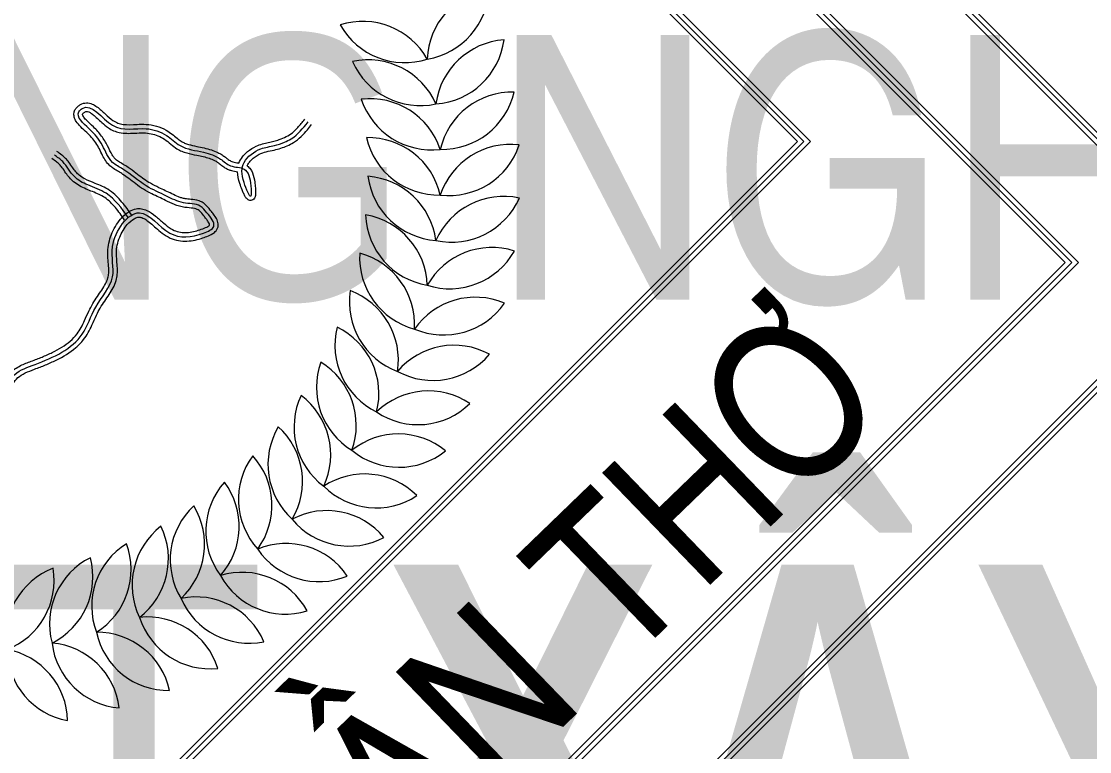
# Model space of a CAD drawing. Extents: x -1107188 to -523840, y 39692 to 514392.
# Drawn here: x -1036632 to -1035623, y 400200 to 400890 of the extents above; entities that cross this region are included whole.
import ezdxf
from ezdxf.enums import TextEntityAlignment as Align

# ---------------------------------------------------------------- set-up
doc = ezdxf.new("R2010")
doc.units = 0
doc.layers.get('0').update_dxf_attribs({"color": 255, "linetype": 'CONTINUOUS'})
doc.layers.add('00-KICH THUOC', color=6, linetype='CONTINUOUS', lineweight=9)
doc.styles.add('SO BV', font='', dxfattribs={"height": 200})
doc.styles.get("Standard").update_dxf_attribs({"font": ''})
doc.styles.add('TEN BV', font='', dxfattribs={"height": 350})
doc.styles.get('SO BV').set_extended_font_data('VNI-Helve-Condense')
doc.styles.get('Standard').set_extended_font_data('VNI-Helve-Condense')
doc.styles.get('TEN BV').set_extended_font_data('VNI-Helve-Condense', bold=True)

# ---------------------------------------------------------------- blocks, each defined once
blk = doc.blocks.new('logo DHCT')
at = {"color": 4}
for points in [[(1274.217859084945, 395.4686705583299), (1393.723598592253, 514.9744100656377), (1274.217859084945, 634.4801495729454), (1154.712119577638, 514.9744100656376)], [(1274.217859084945, 396.0871327478926), (1393.10513640269, 514.9744100656377), (1274.217859084946, 633.8616873833827), (1155.3305817672, 514.9744100656376)], [(1274.217859084945, 396.7055949374553), (1392.486674213128, 514.9744100656377), (1274.217859084946, 633.24322519382), (1155.949043956763, 514.9744100656376)], [(1274.217859084945, 409.5233920497533), (1379.66887710083, 514.9744100656377), (1274.217859084945, 620.425428081522), (1168.766841069061, 514.9744100656376)], [(1274.217859084945, 410.141854239316), (1379.050414911267, 514.9744100656377), (1274.217859084945, 619.8069658919593), (1169.385303258624, 514.9744100656376)], [(1274.217859084945, 410.7603164288787), (1378.431952721704, 514.9744100656377), (1274.217859084946, 619.1885037023966), (1170.003765448187, 514.9744100656376)], [(1274.217859084945, 446.2391709474438), (1354.38311886204, 526.4044307245381), (1274.217859084946, 606.5696905016324), (1194.052599307851, 526.404430724538)], [(1274.217859084945, 446.8576331370065), (1353.764656672477, 526.4044307245381), (1274.217859084946, 605.9512283120697), (1194.671061497414, 526.404430724538)], [(1274.217859084945, 447.4760953265692), (1353.146194482914, 526.4044307245381), (1274.217859084946, 605.332766122507), (1195.289523686977, 526.404430724538)]]:
    blk.add_lwpolyline(points, close=True, dxfattribs=at)
for centre, radius, start, end in [((1317.052563081294, 541.0580692112895), 6.987923379351781, 279.5506971308116, 357.9265067655204), ((1325.19534895384, 533.9141714600908), 6.98792337935178, 99.55069713081159, 177.9265067655204), ((1312.120808443432, 530.742322252403), 6.98792337935178, 29.34622050720453, 107.7220301419119), ((1316.08488175965, 540.8233122627828), 6.987923379351781, 209.3462205072045, 287.7220301419119), ((1318.528161758643, 536.9068409058119), 6.987923379351782, 274.0961516762727, 352.471961310982), ((1325.95500581229, 529.021270270243), 6.987923379351781, 94.09615167627271, 172.4719613109819), ((1312.638164397993, 527.1065975302938), 6.987923379351781, 23.89167505265708, 102.2674846873646), ((1317.542547106285, 536.7651309125594), 6.987923379351782, 203.8916750526571, 282.2674846873646), ((1312.807580118108, 523.438157841209), 6.987923379351781, 18.43712959811077, 96.81293923282459), ((1326.246123058281, 524.0783145405921), 6.987923379351781, 88.64160622170962, 167.0174158564372), ((1319.60247947336, 532.6341451117446), 6.987923379351782, 268.6416062217096, 347.0174158564373), ((1318.607857369205, 532.5867654213894), 6.987923379351782, 198.4371295981108, 276.8129392328245), ((1312.627521348781, 519.7702251430446), 6.987923379351781, 12.98258414356277, 91.35839377829039), ((1319.271164933702, 528.326055714197), 6.987923379351782, 192.9825841435628, 271.3583937782904), ((1326.066064288953, 519.1300684436615), 6.987923379351781, 83.18706076717544, 161.5628704018893), ((1320.265787037857, 528.2786760238419), 6.987923379351782, 263.1870607671754, 341.5628704018892), ((1319.526462783755, 524.0215874378775), 6.987923379351781, 187.5280386890213, 265.9038483237273), ((1312.099618730109, 516.1360168023086), 6.98792337935178, 7.528038689021324, 85.90384832372732), ((1325.416460144405, 514.2213440623594), 6.98792337935178, 77.73251531263541, 156.1083249473429), ((1320.512077436114, 523.879877444625), 6.987923379351781, 257.7325153126354, 336.1083249473429), ((1319.371438902501, 519.7123425237047), 6.987923379351781, 182.0734932344763, 260.4493028691884), ((1311.228653029955, 512.5684447725059), 6.98792337935178, 2.073493234476307, 80.4493028691884), ((1324.303193540363, 509.3965955648182), 6.98792337935178, 72.27796985808807, 150.6537794927983), ((1318.807497210215, 515.4373461609246), 6.987923379351782, 176.6189477799298, 254.9947574146456), ((1310.022511848571, 509.0998175383907), 6.987923379351781, 356.6189477799299, 74.99475741464562), ((1320.339120224146, 519.477585575198), 6.987923379351781, 252.2779698580881, 330.6537794927983), ((1317.83974485019, 511.2353133785979), 6.987923379351782, 171.1644023253855, 249.5402119600928), ((1308.492118187273, 505.761547525325), 6.987923379351781, 351.1644023253855, 69.54021196009288), ((1322.736346391587, 504.6995166205621), 6.987923379351781, 66.82342440353165, 145.1992340382498), ((1319.748481729247, 515.1116682524423), 6.987923379351782, 246.8234244035316, 325.1992340382498), ((1316.476945937658, 507.1442984363022), 6.987923379351782, 165.7098568708386, 244.0856665055529), ((1306.651331528044, 502.5838666234913), 6.987923379351781, 345.7098568708386, 64.08566650555288), ((1320.730108308489, 500.172644703871), 6.987923379351781, 61.36887894898854, 139.7446885837072), ((1318.74551086509, 510.8216638997118), 6.987923379351782, 241.3688789489886, 319.7446885837072), ((1314.731442190607, 503.2013501988644), 6.987923379351782, 160.2553114162935, 238.6311210510105), ((1304.516822319922, 499.5955524032127), 6.987923379351781, 340.2553114162935, 58.63112105101048), ((1312.619041161268, 499.4421766161034), 6.987923379351782, 154.8007659617478, 233.1765755964695), ((1302.107921008834, 496.8236675008199), 6.987923379351781, 334.8007659617478, 53.17657559646945), ((1318.302648093821, 495.856975867826), 6.987923379351781, 55.91433349444078, 134.290143129163), ((1317.339290691135, 506.6464234607483), 6.987923379351782, 235.9143334944408, 314.290143129163), ((1310.158873080475, 495.900821346107), 6.987923379351782, 149.3462205072015, 227.7220301419185), ((1299.44644297808, 494.2933145352258), 6.987923379351781, 329.3462205072016, 47.72203014191845), ((1315.475949203191, 491.7915934777041), 6.987923379351781, 50.45978803989813, 128.8355976746076), ((1315.542556155035, 502.6237585595192), 6.987923379351782, 230.4597880398981, 308.8355976746075), ((1307.373217611335, 492.6093554505927), 6.987923379351781, 143.8916750526514, 222.2674846873741), ((1296.556490984847, 492.0274087747217), 6.98792337935178, 323.8916750526514, 42.2674846873741), ((1304.287302081146, 489.5975869544066), 6.987923379351781, 138.4371295981131, 216.8129392328243), ((1293.464236881906, 490.0464706127593), 6.98792337935178, 318.4371295981131, 36.81293923282428), ((1312.275610659477, 488.0133142659704), 6.987923379351781, 45.00524258535454, 123.381052220068), ((1313.371578762981, 498.790099072295), 6.987923379351782, 225.0052425853545, 303.3810522200679), ((1300.929073018815, 486.8927908994337), 6.987923379351782, 132.9825841435673, 211.3583937782862), ((1290.197684601261, 488.3684397320886), 6.987923379351781, 312.9825841435673, 31.35839377828619), ((1308.730615224116, 484.5563549142471), 6.987923379351781, 39.55069713081304, 117.9265067655273), ((1297.328943066764, 484.5194623375962), 6.987923379351782, 127.5280386890213, 205.9038483237373), ((1286.786416546202, 487.0085126402149), 6.987923379351781, 307.5280386890213, 25.90384832373727), ((1310.846019222419, 495.1801632130489), 6.987923379351782, 219.5506971308131, 297.9265067655273), ((1293.519515559335, 482.499094499869), 6.987923379351781, 122.0734932344793, 200.4493028691903), ((1283.261325688485, 485.979005047472), 6.98792337935178, 302.0734932344793, 20.44930286919037), ((1304.873066924725, 481.452022181747), 6.98792337935178, 34.0961516762622, 112.4719613109827), ((1289.535289261938, 480.8499841502521), 6.987923379351782, 116.6189477799273, 194.9947574146444), ((1279.654335796791, 485.2892403340429), 6.987923379351781, 296.6189477799273, 14.99475741464437), ((1307.988749391641, 491.8266431199345), 6.987923379351781, 214.0961516762622, 292.4719613109826), ((1285.412345944896, 479.587065887443), 6.987923379351782, 111.1644023253935, 189.5402119601007), ((1275.998112330135, 484.9454651159853), 6.987923379351781, 291.1644023253935, 9.540211960100732), ((1300.737900316061, 478.7284293864134), 6.98792337935178, 28.64160622171811, 107.0174158564362), ((1304.825645148694, 488.7599087902207), 6.987923379351781, 208.6416062217181, 287.0174158564362), ((1296.362564107278, 476.4102418063596), 6.987923379351781, 23.18706076717363, 101.5628704018879), ((1301.385352055421, 486.0077330448928), 6.987923379351782, 203.1870607671736, 281.5628704018879), ((1291.786682020621, 474.5184533072909), 6.987923379351781, 17.73251531262725, 96.10832494734206), ((1297.699025938817, 483.5950400136855), 6.987923379351782, 197.7325153126272, 276.1083249473421), ((1287.051693952858, 473.0701962188056), 6.98792337935178, 12.27796985808196, 90.65377949280281), ((1293.800050739035, 481.5436794183042), 6.987923379351781, 192.2779698580819, 270.6537794927898), ((1289.723736179257, 479.8722286979615), 6.987923379351782, 186.8234244035386, 265.1992340382464), ((1282.200480689163, 472.0785861813649), 6.987923379351781, 6.823424403538557, 85.19923403824644), ((1285.506997995368, 478.5958247692117), 6.987923379351782, 181.3688789489933, 259.7446885837062), ((1277.276975568081, 471.5526033690227), 6.987923379351781, 1.368878948993304, 79.7446885837062)]:
    blk.add_arc(centre, radius, start, end, dxfattribs=at)
for points in [[(1243.95961297272, 526.0105118307117), (1249.368614164085, 523.1495404465984), (1251.277672883936, 519.6527948857154), (1254.141265419072, 519.0170207089448), (1258.913916674059, 518.3812514967155), (1260.822975393911, 517.7454773199449), (1260.822975393911, 514.8845059358325), (1260.186616546816, 513.9308471529473), (1259.232091642248, 513.295077940719), (1258.913916674059, 508.5267889908362), (1259.550266610437, 506.3015868189511), (1259.868441578627, 505.0300434299522), (1258.913916674059, 502.8048412580681), (1259.868441578627, 500.5796390861831), (1259.550266610437, 497.4007830959561), (1258.913916674059, 495.8113501363002), (1257.323032922396, 494.8576963179573), (1258.277557826964, 493.5861529289584), (1258.913916674059, 492.6324941460732), (1260.504800425722, 491.9967199693026), (1264.641092833614, 493.904037535073), (1266.231976585276, 495.1755809240719), (1269.095569120411, 495.1755809240719), (1272.277327713019, 496.4471243130718), (1274.822745279966, 498.354436914299), (1277.686337815101, 501.5332978690683), (1279.277221566764, 504.3942692531816), (1281.186280286616, 505.3479280360659), (1285.640747662697, 508.2089043847216), (1286.913456446169, 510.7519911627203), (1288.504340197832, 513.6129625468327), (1288.504340197832, 516.473933930946), (1291.049757764779, 519.6527948857154), (1293.913341389197, 517.7454773199449), (1297.095108892522, 517.7454773199449), (1298.049642707806, 518.3812514967155), (1297.413283860711, 519.6527948857154), (1296.776933924333, 520.2885640979437), (1295.186050172671, 520.6064536686006), (1293.595166421008, 521.2422228808289), (1291.686107701157, 522.1958816637141), (1289.458874013116, 523.7853096588276), (1288.504340197832, 524.4210838355982), (1287.549815293264, 526.0105118307117), (1286.277106509792, 527.5999398258252), (1285.322572694508, 529.189372785481), (1285.640747662697, 529.5072573915957), (1288.504340197832, 527.9178293964812), (1291.686107701157, 527.5999398258252), (1293.595166421008, 526.9641706135969), (1294.867875204482, 526.0105118307117), (1297.095108892522, 525.3747426184834), (1298.685992644184, 524.7389684417119), (1299.640526459469, 524.1031992294836), (1300.913226332225, 523.7853096588276), (1301.549585179321, 522.1958816637141), (1301.549585179321, 521.2422228808289), (1300.913226332225, 522.5137662698278), (1300.913226332225, 524.4210838355982), (1302.504110083887, 525.6926272245971), (1303.776818867361, 526.0105118307117), (1304.731352682645, 526.3283964368254), (1305.367702619023, 526.6462860074823), (1306.958586370685, 528.2357140025958)], [(1289.976810636399, 519.2124246675155), (1287.886061195318, 521.4997684401885), (1286.154209902368, 522.2862561912032), (1284.894680069183, 523.0727389776764), (1283.792593692826, 524.4884129578693), (1283.005394230123, 525.1175991870466)]]:
    blk.add_spline(points, degree=3, dxfattribs=at)
for points, knots in [([(1297.661421335302, 518.5068153649498), (1297.66198873344, 518.5129906169075), (1297.661045522359, 518.5467763646146), (1297.620511940293, 518.6598673593334), (1297.582473745063, 518.7359451060078), (1297.478575238562, 518.9031900029017), (1297.413275830686, 518.9946386913085), (1297.266305771733, 519.1868651603576), (1297.184004330307, 519.287974418108), (1296.972225898789, 519.5492219011398), (1296.860325299735, 519.6875129114765), (1296.694288841836, 519.8505503418327), (1296.634381780397, 519.8984745716419), (1296.517448607516, 519.9687316590555), (1296.448662178002, 519.9980038867271), (1296.283251946537, 520.0476971326549), (1296.187773564421, 520.0674107203935), (1295.86176208138, 520.1170060094688), (1295.600167665598, 520.1326145785979), (1295.155059344416, 520.1941397290133), (1294.979071845976, 520.2296505270285), (1294.650937730332, 520.3224939827261), (1294.494495905038, 520.3786187215088), (1294.043400557378, 520.5621127504284), (1293.766684792964, 520.7040530250862), (1293.29021970924, 520.9377426724126), (1293.080441077138, 521.0351030045216), (1292.650310008082, 521.2343508457924), (1292.432343819882, 521.33540106809), (1291.949144712587, 521.5745153033029), (1291.683046264306, 521.7165253463996), (1291.168874883226, 522.0380819557722), (1290.927238672464, 522.2119531021709), (1290.466833299823, 522.5578567740303), (1290.247529284149, 522.729801271589), (1289.845524209186, 523.0329430802759), (1289.66270767812, 523.166225043853), (1289.340443426237, 523.3808057307581), (1289.204499571212, 523.4635087831715), (1288.90766816912, 523.6366691088916), (1288.749973030079, 523.7270389628953), (1288.477866841231, 523.9106239082415), (1288.363288457871, 523.9965333458974), (1288.098508499137, 524.2395248394047), (1287.966551175776, 524.4025312715711), (1287.741544064737, 524.7354664936539), (1287.646367956137, 524.9072326154226), (1287.450240141794, 525.2890339488429), (1287.353995267473, 525.4977191347415), (1287.152384337227, 525.896372168434), (1287.045952780201, 526.0793530080634), (1286.802923992259, 526.4345558586721), (1286.668082411202, 526.604898465299), (1286.378778730301, 526.9282189699105), (1286.231074099934, 527.0794021915511), (1285.893203135985, 527.4035427554423), (1285.693053404178, 527.5818202183315), (1285.344419025757, 527.9336048402921), (1285.1942562421, 528.0993414209313), (1284.991838566697, 528.411929259932), (1284.922527371146, 528.5478067184724), (1284.850757537538, 528.8303176597076), (1284.840281547582, 528.9721785532168), (1284.888838804112, 529.2298602035642), (1284.936566587498, 529.345355318076), (1285.062621836897, 529.5418503468197), (1285.136783029257, 529.6237739755054), (1285.296219069605, 529.7681627150811), (1285.381895415884, 529.8303004295618), (1285.651117578523, 529.9824774399376), (1285.849206061564, 530.0348504744205), (1286.230919012393, 530.0383192880026), (1286.410767452383, 529.9929763751451), (1286.738144959352, 529.8562321593804), (1286.888110656595, 529.7649350353591), (1287.306126095195, 529.4665539344735), (1287.559731161043, 529.2279359614504), (1288.05854686316, 528.7669988567378), (1288.303164920117, 528.5448122767276), (1288.698072934995, 528.2680072989446), (1288.851250626804, 528.1876143670369), (1289.17354963164, 528.0686053193531), (1289.339832859093, 528.0305945330999), (1289.907107382125, 527.955669138653), (1290.342124515567, 527.9837351189552), (1291.084163661637, 528.0181118784307), (1291.370222734621, 528.0277935640216), (1292.323974932339, 527.970326334284), (1292.98195834591, 527.7889153225179), (1293.759218749173, 527.3515170121863), (1293.946185947651, 527.2216329801835), (1294.28497954666, 526.9587575070193), (1294.441138095762, 526.8258580802741), (1294.727060227517, 526.5960391273459), (1294.857769013713, 526.4969505305024), (1295.089319663449, 526.3502367943637), (1295.191801161423, 526.2961104577593), (1295.41415663263, 526.1978500321218), (1295.531721010042, 526.154803024494), (1295.901418932296, 526.039093987627), (1296.170540648407, 525.9802508911316), (1296.893101979284, 525.8349660908557), (1297.366890680536, 525.7477238228456), (1298.032070574173, 525.5303244884734), (1298.234665882754, 525.4515400802875), (1298.573269780002, 525.2873661373502), (1298.711833545537, 525.2101881485802), (1298.952798490585, 525.0529858011624), (1299.054333313875, 524.9770894817768), (1299.239980623566, 524.8337058275076), (1299.326397409186, 524.7650836278564), (1299.532791153198, 524.6136444129115), (1299.647342328734, 524.5416651131977), (1299.822954379839, 524.4683867670451), (1299.891664165403, 524.4475154011581), (1300.051976921273, 524.4098377609098), (1300.140845992833, 524.3939526441847), (1300.29835164352, 524.3680941364906), (1300.3640533373, 524.35785030015), (1300.431456570152, 524.3465074894408)], [101.4516425426248, 101.4516425426248, 101.4516425426248, 101.4516425426248, 101.7718191127803, 101.7718191127803, 102.0919956829359, 102.0919956829359, 102.4121722530914, 102.4121722530914, 102.7506494556498, 102.7506494556498, 103.2958565590845, 103.2958565590845, 103.6478253917282, 103.6478253917282, 103.9997942243719, 103.9997942243719, 104.3517630570156, 104.3517630570156, 105.091805812641, 105.091805812641, 105.5442948235965, 105.5442948235965, 105.9967838345519, 105.9967838345519, 106.9017618564628, 106.9017618564628, 107.6094394929882, 107.6094394929882, 108.3171171295136, 108.3171171295136, 109.1807385019967, 109.1807385019967, 110.0443598744797, 110.0443598744797, 110.8794079935348, 110.8794079935348, 111.5785109339942, 111.5785109339942, 112.0910902694127, 112.0910902694127, 112.6036696048312, 112.6036696048312, 112.9764000454375, 112.9764000454375, 113.506739250018, 113.506739250018, 114.0370784545984, 114.0370784545984, 114.7051829999646, 114.7051829999646, 115.4512191926384, 115.4512191926384, 116.1972553853122, 116.1972553853122, 116.8216197524768, 116.8216197524768, 117.4516617398743, 117.4516617398743, 117.9598780883496, 117.9598780883496, 118.2982526187844, 118.2982526187844, 118.5747428478059, 118.5747428478059, 118.7979050044881, 118.7979050044881, 119.0210671611703, 119.0210671611703, 119.2442293178524, 119.2442293178524, 119.6864715300562, 119.6864715300562, 120.1287137422599, 120.1287137422599, 120.5709559544637, 120.5709559544637, 121.4162191777725, 121.4162191777725, 122.2614824010814, 122.2614824010814, 122.8664747670265, 122.8664747670265, 123.4714671329715, 123.4714671329715, 124.8324175727285, 124.8324175727285, 125.6338917370431, 125.6338917370431, 127.4214337692844, 127.4214337692844, 128.0217311435572, 128.0217311435572, 128.62202851783, 128.62202851783, 129.1626248531515, 129.1626248531515, 129.5911186217534, 129.5911186217534, 130.0196123903553, 130.0196123903553, 130.8765999275591, 130.8765999275591, 132.2145966340544, 132.2145966340544, 132.8091420039467, 132.8091420039467, 133.2348292674845, 133.2348292674845, 133.5731076310605, 133.5731076310605, 133.9113859946366, 133.9113859946366, 134.4175024200962, 134.4175024200962, 134.6991125156078, 134.6991125156078, 134.9807226111194, 134.9807226111194, 135.1698265171756, 135.1698265171756, 135.1698265171756, 135.1698265171756]), ([(1243.85812178759, 525.6154976126254), (1244.167767382953, 525.5359402270819), (1244.475713711256, 525.4568071298187), (1245.384714297234, 525.210556314755), (1245.97091937642, 525.0343204203506), (1247.003424682168, 524.6273902795314), (1247.456998372387, 524.4029091607441), (1248.147953094421, 523.9324959837082), (1248.410999243191, 523.7076722775407), (1248.810317084032, 523.2577417298487), (1248.960265408857, 523.0490892765243), (1249.227557600666, 522.5753336220499), (1249.347633077862, 522.3087631330717), (1249.651247980412, 521.5728090957973), (1249.826346358147, 521.0817198732326), (1250.217499348707, 520.2715171966933), (1250.412858608723, 519.9382480938549), (1250.798654249108, 519.5150888674623), (1250.940034743634, 519.388645037741), (1251.252601622454, 519.1742882427284), (1251.419549025853, 519.0877167207848), (1252.031210557524, 518.8367335239678), (1252.507226764671, 518.7546724688106), (1253.318790188567, 518.6650490769132), (1253.655754021577, 518.6437857350857), (1254.437946051987, 518.5866550675545), (1254.871143433227, 518.5440239584027), (1255.724459061257, 518.442690977149), (1256.142314758003, 518.3846343785963), (1256.914965508721, 518.2705257037093), (1257.268143929983, 518.2158668498865), (1257.940571494901, 518.1126791562489), (1258.256686047152, 518.064502208458), (1258.95270093084, 517.9629388329173), (1259.341848486825, 517.9157338389894), (1259.914054248747, 517.7918755772961), (1260.12435032954, 517.7255975669349), (1260.380704382701, 517.5922681809299), (1260.458337655937, 517.5358546485468), (1260.576121785949, 517.4144493932413), (1260.624638488642, 517.3413323860248), (1260.706016204811, 517.1578154620302), (1260.737443782514, 517.0483331304112), (1260.801105736051, 516.6503470146622), (1260.785381231248, 516.3076546751691), (1260.665879767155, 515.66893598279), (1260.578629047518, 515.3745499724255), (1260.385793302434, 514.8860101088796), (1260.289461559297, 514.6906305801579), (1260.111671092733, 514.4323369907102), (1260.038230026955, 514.346328632078), (1259.892077120935, 514.2127869883462), (1259.818743848675, 514.1582916743877), (1259.646475855276, 514.0448211399596), (1259.549865612442, 513.9876122916903), (1259.306448830693, 513.8424419959666), (1259.154466655458, 513.7516936378063), (1258.858115450504, 513.5212409647365), (1258.725873200437, 513.3870387927946), (1258.504931019829, 513.0976973335052), (1258.414438524832, 512.9415234862188), (1258.149207815359, 512.3469002821423), (1258.078139150717, 511.8696765824608), (1258.064371924545, 510.8908517200549), (1258.122635734194, 510.3862850938107), (1258.292264993701, 509.3967712651731), (1258.404182906937, 508.9118170201546), (1258.58709341221, 508.1354993976533), (1258.661888279648, 507.8215569359062), (1258.823965848214, 507.2039507086774), (1258.911210536293, 506.9006907019404), (1259.066822561826, 506.4341325159957), (1259.124474571084, 506.2728677763265), (1259.247320762341, 505.9519283654826), (1259.30869633967, 505.7982677296168), (1259.402883681437, 505.5185443541536), (1259.436900565914, 505.3917261785277), (1259.464451505842, 505.1991493456438), (1259.467342445231, 505.127033327919), (1259.456071538907, 504.9935353436288), (1259.441064970957, 504.9219374992471), (1259.359842228003, 504.6675679055808), (1259.25000190138, 504.463282856683), (1258.989107650696, 504.0278718193055), (1258.839414016693, 503.797464378953), (1258.648997528756, 503.4048451695501), (1258.589419607597, 503.2579156165401), (1258.517362457512, 502.9679157469209), (1258.499983873996, 502.8246988780962), (1258.508333746101, 502.5478871592812), (1258.53142979444, 502.414864493964), (1258.642997026075, 502.0058296911682), (1258.77428467154, 501.7530742995682), (1259.047641830599, 501.2734152428587), (1259.191567666989, 501.0461326197513), (1259.380508450745, 500.6942306044429), (1259.442247650654, 500.5627379167704), (1259.572402329829, 500.1909883540023), (1259.600678757264, 499.9356416655017), (1259.578198847486, 499.3818684279354), (1259.525776785903, 499.0852056684917), (1259.383227530735, 498.458310762533), (1259.293471449678, 498.1285942386901), (1259.174024784317, 497.6046899692071), (1259.137536068524, 497.4168809787469), (1259.074835049527, 497.0673392550003), (1259.04526083013, 496.9040823138467), (1258.971151017199, 496.6185590197042), (1258.927316581216, 496.496126378123), (1258.816615576656, 496.2905770416444), (1258.751552115624, 496.2067499990102), (1258.569750463866, 496.0555085392348), (1258.429242947252, 495.9746403242578), (1258.10424378585, 495.8216551087589), (1257.921884961207, 495.7489336839603), (1257.60833681887, 495.6127863090711), (1257.475160124656, 495.5519405201937), (1257.263507704981, 495.4223812734076), (1257.180193948799, 495.3631187065874), (1257.045035912134, 495.2178206065142), (1256.990071198429, 495.1408452026792), (1256.925630669748, 494.971597284865), (1256.91086979079, 494.8864939539442), (1256.912756296657, 494.7321482254511), (1256.926889939065, 494.6618747568497), (1256.984428797419, 494.4796187913769), (1257.041015054688, 494.3844845468647), (1257.164478834111, 494.2070307428701), (1257.233163797261, 494.12512698607), (1257.449667907492, 493.8832838042593), (1257.609049913487, 493.7267722874503), (1257.836308675927, 493.4816604212273), (1257.91387345388, 493.3923130883063), (1258.041743532371, 493.2206791754544), (1258.098434490473, 493.1316178921718), (1258.227268501144, 492.9166416770469), (1258.298311132123, 492.7874291330838), (1258.445470938979, 492.5613499120477), (1258.513732097345, 492.4666866733767), (1258.74119498422, 492.215182632049), (1258.915490162825, 492.0839292082095), (1259.286562855459, 491.8748854972619), (1259.485298480301, 491.795033224705), (1260.00605919697, 491.6399505513753), (1260.334679104823, 491.5914996339221), (1260.970367565557, 491.5671393159994), (1261.280767644405, 491.5921717127303), (1262.446621946136, 491.8102128435984), (1263.227392735082, 492.2267482984498), (1264.225543760461, 492.9755384204077), (1264.508559399787, 493.2182676306767), (1265.021403879772, 493.6994843688877), (1265.249641074672, 493.9366858079972), (1265.684340697087, 494.3530958616356), (1265.893625977423, 494.5326203850389), (1266.199756833309, 494.7194842239275), (1266.29925767686, 494.767878168478), (1266.503726357866, 494.8382490565012), (1266.614489229093, 494.8625479246007), (1267.028917474398, 494.9142834375764), (1267.378593689231, 494.8916332684082), (1268.135062505664, 494.815807169823), (1268.540959342623, 494.7637122950586), (1269.191650457542, 494.765743362031), (1269.425316811745, 494.7857393267026), (1269.876130851577, 494.8605059240125), (1270.095879148806, 494.9146936553), (1270.73806995452, 495.1163642622112), (1271.143409662232, 495.3026486143533), (1271.892111675384, 495.7112589167137), (1272.237436498901, 495.9303836999248), (1272.902812043471, 496.373501331767), (1273.225978434831, 496.6008359692723), (1274.049241391873, 497.2061301634623), (1274.53862585462, 497.5923049103922), (1275.767234503506, 498.6034729019941), (1276.5188348839, 499.2544441027748), (1277.398090539792, 500.3170296707455), (1277.620221938345, 500.6210875550789), (1277.98296342453, 501.2109006182283), (1278.129561519049, 501.4934199540675), (1278.389812874109, 502.0568987303511), (1278.507206763009, 502.3384093712084), (1278.763008520507, 502.9203784934327), (1278.901880845203, 503.2159289725012), (1279.205992193359, 503.7201169125652), (1279.368368028144, 503.9303571086255), (1279.746999004697, 504.2654555429717), (1279.982667678237, 504.407519158589), (1280.523959293413, 504.6647068757285), (1280.828244447504, 504.779313312513), (1281.484888113235, 505.0237938278858), (1281.833450307674, 505.1562032688084), (1282.519277616108, 505.4387553909326), (1282.859472985066, 505.5892178497248), (1283.854244736622, 506.0800690018102), (1284.483734712906, 506.4595994171351), (1285.298757676269, 507.1594154789246), (1285.547871303311, 507.4131089537668), (1285.932555702074, 507.9008781776607), (1286.079665159222, 508.1255671609807), (1286.337060722952, 508.5838302058171), (1286.450118634251, 508.8182379453614), (1286.703371322023, 509.3720188718502), (1286.838809125013, 509.6916286988712), (1287.093670676604, 510.2299985773087), (1287.207181412943, 510.4508812490849), (1287.465937077551, 510.8855141225371), (1287.611109666139, 511.1033895908913), (1288.035771956201, 511.7278999000607), (1288.326703213103, 512.1385133182084), (1288.670000214794, 512.8007425451141), (1288.768575951333, 513.0286773694598), (1288.895243918908, 513.458161212238), (1288.931637166428, 513.657297852707), (1288.96502289533, 514.0450743569436), (1288.964646716025, 514.235967077627), (1288.935222265558, 514.9239487635265), (1288.863638731796, 515.4059080013557), (1288.870563238881, 516.1241469484105), (1288.891141916032, 516.3599320096827), (1288.992580686659, 516.8507834002957), (1289.071435854115, 517.1046390787046), (1289.354358698637, 517.7968486065446), (1289.609169369882, 518.2221093681433), (1290.099706747686, 518.7964716459203), (1290.323061368872, 518.9876199540288), (1290.653093683721, 519.1719802878171), (1290.769007920428, 519.2144944914941), (1290.97992121008, 519.2526455369539), (1291.071109709585, 519.2500587980852), (1291.283770474507, 519.1993863196669), (1291.403188647354, 519.149356753067), (1291.662112892632, 519.000572335314), (1291.800862315519, 518.9023825474878), (1292.275681907132, 518.527232201105), (1292.632318140765, 518.1842912016709), (1293.245403235923, 517.6886308678944), (1293.482087307734, 517.5159133178282), (1293.993573000734, 517.2371924763918), (1294.259143510606, 517.136549384517), (1295.047254959154, 516.9488704422273), (1295.58130347716, 516.9569134582526), (1296.37064990728, 517.098512330659), (1296.622086771356, 517.1622354789495), (1297.052750477581, 517.2963265755474), (1297.2295440855, 517.357313504528), (1297.594737515461, 517.5006183394512), (1297.779490947733, 517.5824477542116), (1298.064834909821, 517.7630032891732), (1298.174365175787, 517.847081172755), (1298.327551416885, 518.0281136112447), (1298.380108305518, 518.1083067519008), (1298.455674950894, 518.2945278866372), (1298.474950295262, 518.3970306708896), (1298.479210878135, 518.5866432884293), (1298.466181594061, 518.6760115974874), (1298.401890757033, 518.9305742822199), (1298.326598367154, 519.0797515715859), (1298.155341350088, 519.3629255825902), (1298.057572342414, 519.496432420346), (1297.879305138077, 519.7262942119632), (1297.799155798927, 519.8243899552631), (1297.575148271745, 520.1008939602062), (1297.429001095373, 520.2876543496541), (1297.157437745214, 520.5254258829783), (1297.066709804834, 520.5929095739973), (1296.866647356612, 520.7070244888737), (1296.763623996352, 520.7506624803802), (1296.396958223492, 520.8730622809771), (1296.134243420559, 520.9033392267555), (1295.700300119685, 520.9485015340792), (1295.522029862708, 520.9643668433296), (1295.248463953186, 521.0076299206721), (1295.144475098523, 521.0306306488233), (1294.933182505147, 521.0902761549787), (1294.828261839401, 521.126176715205), (1294.512557177353, 521.2484491326718), (1294.30089938489, 521.3496636387322), (1293.885965014751, 521.5538499471473), (1293.680880113447, 521.6545594893527), (1293.276193956016, 521.8439290116829), (1293.075460126211, 521.9356434018309), (1292.597526928648, 522.1611502385956), (1292.324811099866, 522.2960625651616), (1291.860411672292, 522.5625774577643), (1291.66333121569, 522.6918829554514), (1291.266692627092, 522.9744240651927), (1291.069097879164, 523.1256442024226), (1290.642906989577, 523.4530289937487), (1290.413380788846, 523.6300687859801), (1290.03292142825, 523.9002687553101), (1289.889917115875, 523.9971431183171), (1289.579928664701, 524.1912269660679), (1289.416247907533, 524.2829431878919), (1289.121342160614, 524.4590693887584), (1288.988111790258, 524.5452589234119), (1288.796559482645, 524.701725543421), (1288.728621873775, 524.7692454116773), (1288.594899702997, 524.9293932195636), (1288.531392097655, 525.0195032129499), (1288.314788491853, 525.3676913822825), (1288.177816847158, 525.6690985780131), (1287.945444934634, 526.1381192538591), (1287.857784470969, 526.3034799248311), (1287.669540626853, 526.6152951869927), (1287.568762134288, 526.7645643648452), (1287.24128656847, 527.2013119718966), (1286.990114779234, 527.4769843549781), (1286.466648796894, 527.9864393436983), (1286.207410496565, 528.2141295596848), (1285.896228419617, 528.5421171158641), (1285.803924617763, 528.6549960022339), (1285.701917398696, 528.8194096873045), (1285.679050595121, 528.8777963005691), (1285.66518342482, 528.9425614196747), (1285.666633681011, 528.9552822499858), (1285.671747018535, 528.976742726656), (1285.674307184968, 528.9862785365215), (1285.707898499096, 529.0349039891693), (1285.738372211277, 529.0692120133949), (1285.8091015344, 529.130724144054), (1285.848274054502, 529.1576379585033), (1285.914431869142, 529.1934551842495), (1285.943346530347, 529.204280466409), (1286.022823220615, 529.224253111426), (1286.071932165169, 529.2251396491247), (1286.20337426336, 529.1973668785981), (1286.284374200233, 529.1661646189172), (1286.468971603212, 529.0631393619864), (1286.571748623704, 528.9919355503347), (1286.924996517465, 528.7131694594856), (1287.19651035216, 528.4480312424454), (1287.680486444095, 528.0124214448584), (1287.883203103204, 527.8394645764337), (1288.262043271967, 527.5807273225298), (1288.43308427568, 527.485579794334), (1288.774673284511, 527.3402767996367), (1288.946824864951, 527.287363897584), (1289.613121743654, 527.1401463275197), (1290.094283715458, 527.1550475898428), (1290.858783569911, 527.1906183078289), (1291.157778587406, 527.2087779507784), (1291.678538742102, 527.1977455970227), (1291.905999361387, 527.1743817963105), (1292.357772952482, 527.0838294623928), (1292.578678274878, 527.0177286392689), (1293.008875554734, 526.8415710479567), (1293.215279898515, 526.7311138559105), (1293.604904346123, 526.4627367311667), (1293.799959755016, 526.297430901976), (1294.184804830416, 525.9838634766887), (1294.370733514887, 525.8370470752191), (1294.726208040071, 525.6170277137803), (1294.881671017632, 525.5385616555427), (1295.193009745805, 525.4080869179639), (1295.350830494175, 525.3544253779494), (1295.825261538169, 525.2159492487666), (1296.142944736808, 525.1531608440249), (1296.863224212463, 525.0105186559407), (1297.256426181572, 524.9291977487937), (1297.793411867271, 524.7481297529636), (1297.961332588724, 524.6800639976441), (1298.222329935193, 524.5487241488922), (1298.321240614716, 524.4919317361058), (1298.518119761879, 524.3615665793315), (1298.620589301905, 524.2817306081805), (1298.848158504322, 524.1046225529882), (1298.971073627502, 524.0089907098211), (1299.206557409261, 523.8585152836495), (1299.309894058876, 523.8005450710028), (1299.520728547837, 523.7093223824243), (1299.623787651226, 523.6757802718543), (1299.819769138165, 523.6248233336456), (1299.915250239716, 523.605993030605), (1300.111693357871, 523.5713784019605), (1300.211417578488, 523.5564580186764), (1300.302449091682, 523.5410573536305)], [0, 0, 0, 0, 0.8736392902264901, 0.8736392902264901, 2.62091787067947, 2.62091787067947, 4.216179333313804, 4.216179333313804, 5.396151579577793, 5.396151579577793, 6.276277172230528, 6.276277172230528, 7.156402764883262, 7.156402764883262, 8.586348081816103, 8.586348081816103, 9.656917212229894, 9.656917212229894, 10.16901750958939, 10.16901750958939, 10.68111780694889, 10.68111780694889, 11.9819017433799, 11.9819017433799, 12.90718219811293, 12.90718219811293, 14.23713159331689, 14.23713159331689, 15.56708098852085, 15.56708098852085, 16.66678438480632, 16.66678438480632, 17.59748805207784, 17.59748805207784, 18.63892251514918, 18.63892251514918, 19.37831483186888, 19.37831483186888, 19.84191899018445, 19.84191899018445, 20.30552314850002, 20.30552314850002, 20.76912730681559, 20.76912730681559, 21.7963270838605, 21.7963270838605, 22.65054231263891, 22.65054231263891, 23.36492061043446, 23.36492061043446, 23.81027850164135, 23.81027850164135, 24.15700945000971, 24.15700945000971, 24.50374039837807, 24.50374039837807, 24.98499452663329, 24.98499452663329, 25.46624865488852, 25.46624865488852, 25.94750278314374, 25.94750278314374, 27.21944524812218, 27.21944524812218, 28.49138771310061, 28.49138771310061, 29.76333017807905, 29.76333017807905, 30.71505917176855, 30.71505917176855, 31.66678816545805, 31.66678816545805, 32.15617646664389, 32.15617646664389, 32.64556476782973, 32.64556476782973, 33.10498865680168, 33.10498865680168, 33.42584310939081, 33.42584310939081, 33.74669756197994, 33.74669756197994, 34.48362460345628, 34.48362460345628, 35.22055164493261, 35.22055164493261, 35.62537061834712, 35.62537061834712, 35.96065067889113, 35.96065067889113, 36.29593073943515, 36.29593073943515, 37.04328216528884, 37.04328216528884, 37.79063359114254, 37.79063359114254, 38.26953752690424, 38.26953752690424, 39.23873893225053, 39.23873893225053, 40.20794033759682, 40.20794033759682, 41.17714174294311, 41.17714174294311, 41.68031234841672, 41.68031234841672, 42.18348295389033, 42.18348295389033, 42.6726607551288, 42.6726607551288, 43.16183855636726, 43.16183855636726, 43.65101635760573, 43.65101635760573, 44.1401941588442, 44.1401941588442, 44.5160678267622, 44.5160678267622, 44.76852319002659, 44.76852319002659, 44.95460209508815, 44.95460209508815, 45.09640353828544, 45.09640353828544, 45.23820498148274, 45.23820498148274, 45.50826910903128, 45.50826910903128, 45.77833323657983, 45.77833323657983, 46.31848614298196, 46.31848614298196, 46.65563076220408, 46.65563076220408, 46.99277538142621, 46.99277538142621, 47.43326678707815, 47.43326678707815, 47.73885709841809, 47.73885709841809, 48.27163619464684, 48.27163619464684, 48.80441529087558, 48.80441529087558, 49.63209113372911, 49.63209113372911, 50.45976697658263, 50.45976697658263, 52.84069933366201, 52.84069933366201, 53.84765129474003, 53.84765129474003, 54.75082003855288, 54.75082003855288, 55.65398878236573, 55.65398878236573, 56.10897661557017, 56.10897661557017, 56.56396444877461, 56.56396444877461, 57.68020670662542, 57.68020670662542, 58.79644896447623, 58.79644896447623, 59.41581577893442, 59.41581577893442, 60.03518259339262, 60.03518259339262, 61.27391622230902, 61.27391622230902, 62.43585430591872, 62.43585430591872, 63.59779238952841, 63.59779238952841, 65.45973985490353, 65.45973985490353, 68.33228481460375, 68.33228481460375, 69.39526300641467, 69.39526300641467, 70.26080442102884, 70.26080442102884, 71.12634583564301, 71.12634583564301, 72.13630574660363, 72.13630574660363, 73.10406791469916, 73.10406791469916, 74.07183008279469, 74.07183008279469, 75.03959225089022, 75.03959225089022, 76.06911819880975, 76.06911819880975, 77.09864414672927, 77.09864414672927, 79.15769604256832, 79.15769604256832, 80.1777101732477, 80.1777101732477, 80.93779004785068, 80.93779004785068, 81.69786992245366, 81.69786992245366, 82.73195400352475, 82.73195400352475, 83.50036270353559, 83.50036270353559, 84.26877140354642, 84.26877140354642, 85.68058166875858, 85.68058166875858, 86.38049740115456, 86.38049740115456, 86.93365696734011, 86.93365696734011, 87.48681653352567, 87.48681653352567, 88.95635008931548, 88.95635008931548, 89.68857570678952, 89.68857570678952, 90.42080132426356, 90.42080132426356, 91.73220671765411, 91.73220671765411, 92.70051388421368, 92.70051388421368, 93.26951990363614, 93.26951990363614, 93.8385259230586, 93.8385259230586, 94.40753194248106, 94.40753194248106, 94.97653796190352, 94.97653796190352, 96.27891844926643, 96.27891844926643, 97.03107782485796, 97.03107782485796, 97.78323720044949, 97.78323720044949, 99.2170708781935, 99.2170708781935, 99.88037859277536, 99.88037859277536, 100.3427210522272, 100.3427210522272, 100.8050635116791, 100.8050635116791, 101.1135474852822, 101.1135474852822, 101.302186896161, 101.302186896161, 101.4908263070398, 101.4908263070398, 101.6794657179186, 101.6794657179186, 102.0658131628142, 102.0658131628142, 102.4521606077099, 102.4521606077099, 102.7670348944732, 102.7670348944732, 103.4023220410336, 103.4023220410336, 103.6745557411199, 103.6745557411199, 103.9467894412062, 103.9467894412062, 104.6447614215807, 104.6447614215807, 105.1716447281951, 105.1716447281951, 105.5422501176058, 105.5422501176058, 105.9128555070165, 105.9128555070165, 106.654066285838, 106.654066285838, 107.3141852993486, 107.3141852993486, 107.9743043128593, 107.9743043128593, 108.919502593023, 108.919502593023, 109.682742417992, 109.682742417992, 110.445982242961, 110.445982242961, 111.2975606811041, 111.2975606811041, 111.7880109875674, 111.7880109875674, 112.322210733041, 112.322210733041, 112.8564104785147, 112.8564104785147, 113.2436657469035, 113.2436657469035, 113.6309210152924, 113.6309210152924, 114.6184757176241, 114.6184757176241, 115.1507907534386, 115.1507907534386, 115.6831057892532, 115.6831057892532, 116.7477358608823, 116.7477358608823, 117.5441311062286, 117.5441311062286, 117.9878449724416, 117.9878449724416, 118.326614127655, 118.326614127655, 118.6016065034817, 118.6016065034817, 118.8215115287698, 118.8215115287698, 119.041416554058, 119.041416554058, 119.2613215793461, 119.2613215793461, 119.4812266046342, 119.4812266046342, 119.8979545064736, 119.8979545064736, 120.3146824083129, 120.3146824083129, 120.7314103101522, 120.7314103101522, 121.6707481013807, 121.6707481013807, 122.2969008539529, 122.2969008539529, 122.7542285705796, 122.7542285705796, 123.2115562872063, 123.2115562872063, 124.5374640007633, 124.5374640007633, 125.4458256816337, 125.4458256816337, 126.2024797412073, 126.2024797412073, 126.9591338007809, 126.9591338007809, 127.7461382834521, 127.7461382834521, 128.5331427661234, 128.5331427661234, 129.1943357415077, 129.1943357415077, 129.6543514421618, 129.6543514421618, 130.1143671428158, 130.1143671428158, 131.0343985441239, 131.0343985441239, 132.2635755757828, 132.2635755757828, 132.8632683271236, 132.8632683271236, 133.2557814435586, 133.2557814435586, 133.6826061120314, 133.6826061120314, 134.1094307805041, 134.1094307805041, 134.3985903467611, 134.3985903467611, 134.6455280525107, 134.6455280525107, 134.8924657582604, 134.8924657582604, 135.1764200153743, 135.1764200153743, 135.1764200153743, 135.1764200153743]), ([(1300.431456570151, 524.3465074894417), (1300.5101625126, 524.5572872103697), (1300.625595471381, 524.7550833561854), (1300.906321928534, 525.1180345455916), (1301.071395611594, 525.284275430905), (1301.497466251664, 525.6370448001068), (1301.771914119022, 525.8105064654834), (1302.250732808326, 526.0378767539415), (1302.449850726277, 526.1110896273566), (1302.832984203075, 526.2220995958089), (1303.018629064334, 526.262737492227), (1303.382387923147, 526.3395369434689), (1303.558292244175, 526.375174033345), (1303.897566318767, 526.4624239076493), (1304.066715376543, 526.5144019054541), (1304.462678054582, 526.6545594209529), (1304.69210956809, 526.748586953994), (1305.109231133796, 526.957862441378), (1305.293125911424, 527.075695107362), (1305.648610910041, 527.3614673049975), (1305.817919009736, 527.5259104530692), (1306.205256069816, 527.9464821898862), (1306.419805102381, 528.2145944818005), (1306.639883033522, 528.49020344448)], [141.4988573396105, 141.4988573396105, 141.4988573396105, 141.4988573396105, 142.1021773429958, 142.1021773429958, 142.7054973463812, 142.7054973463812, 143.5192790730095, 143.5192790730095, 144.0600025933959, 144.0600025933959, 144.6007261137823, 144.6007261137823, 145.1671475195016, 145.1671475195016, 145.7335689252209, 145.7335689252209, 146.5039861721565, 146.5039861721565, 147.2744034190921, 147.2744034190921, 148.0448206660277, 148.0448206660277, 149.0787465996595, 149.0787465996595, 149.0787465996595, 149.0787465996595]), ([(1301.204669888941, 524.0846775706697), (1301.243226699316, 524.1816697519802), (1301.296233169927, 524.2780983984735), (1301.435916467841, 524.4752104660953), (1301.521640186273, 524.5740990919548), (1301.82280943461, 524.8657941491292), (1302.079075595469, 525.04510403537), (1302.563289889705, 525.288415841584), (1302.779397812945, 525.3630432681813), (1303.246042615414, 525.4813085880936), (1303.495358466779, 525.5263551424316), (1303.964859493878, 525.6343677316088), (1304.175493624285, 525.6932553628909), (1304.584813531063, 525.8295381429895), (1304.785036643378, 525.9062941954478), (1305.183550584011, 526.0792686128301), (1305.383759282982, 526.1774802826342), (1306.105696756802, 526.6210205739695), (1306.518591519674, 527.0596974880569), (1307.024176421032, 527.6641872188931), (1307.151671233566, 527.8239094804993), (1307.277289707848, 527.9812245607117)], [141.5366803269586, 141.5366803269586, 141.5366803269586, 141.5366803269586, 142.0056605768094, 142.0056605768094, 142.4746408266602, 142.4746408266602, 143.4456740456271, 143.4456740456271, 144.2223484581211, 144.2223484581211, 144.9990228706151, 144.9990228706151, 145.6077353958541, 145.6077353958541, 146.216447921093, 146.216447921093, 146.8251604463319, 146.8251604463319, 148.4885911141427, 148.4885911141427, 149.0787465996595, 149.0787465996595, 149.0787465996595, 149.0787465996595]), ([(1290.310157379073, 519.447406884498), (1290.164560047479, 519.653951859909), (1290.017411450936, 519.8627479481497), (1289.56137237327, 520.4824503553859), (1289.238198345001, 520.8871915649048), (1288.664473793186, 521.436835011869), (1288.449571095682, 521.6150847425091), (1287.99830423296, 521.9180096550064), (1287.766975397619, 522.0410054146529), (1287.30528577489, 522.2558206471614), (1287.072828216042, 522.349602809593), (1286.51159099389, 522.575943923604), (1286.186395221599, 522.7076479123266), (1285.696795006245, 522.9657030992788), (1285.515982110985, 523.0786302848892), (1285.240755673095, 523.2994527009822), (1285.139098125991, 523.3996323603121), (1284.938918231436, 523.6368305439197), (1284.841702156533, 523.7712390850735), (1284.626221924505, 524.0808196997125), (1284.507218314424, 524.2590011554664), (1284.277150867244, 524.559844702052), (1284.17349984751, 524.6838766332363), (1283.943103479566, 524.9160690289924), (1283.822223239514, 525.0196478717759), (1283.545752896669, 525.2371102723039), (1283.389554663232, 525.3463603537966), (1283.239521400425, 525.4515470291955)], [0, 0, 0, 0, 0.7302835354074698, 0.7302835354074698, 2.190850606222409, 2.190850606222409, 2.974075003068417, 2.974075003068417, 3.701231137035198, 3.701231137035198, 4.428387271001979, 4.428387271001979, 5.49168931360752, 5.49168931360752, 6.20332653481068, 6.20332653481068, 6.735880442392963, 6.735880442392963, 7.268434349975246, 7.268434349975246, 7.885440688117027, 7.885440688117027, 8.314176821981727, 8.314176821981727, 8.742912955846426, 8.742912955846426, 9.28771399709758, 9.28771399709758, 9.28771399709758, 9.28771399709758]), ([(1289.643463893725, 518.977442450533), (1289.497473421463, 519.1845451369177), (1289.353042412846, 519.3893845209993), (1288.915667893711, 519.9835857390481), (1288.618331486658, 520.3521012195359), (1288.126649630375, 520.8221190572463), (1287.950098368161, 520.9676646809505), (1287.596701059782, 521.2054168351924), (1287.417930359193, 521.3023504205653), (1287.029061446684, 521.4858771103251), (1286.821379278764, 521.5713092529251), (1286.215741084195, 521.8160038093895), (1285.797212110239, 521.9794766712421), (1285.199502351984, 522.3140121706883), (1285.008131314077, 522.4381896389112), (1284.682658080053, 522.7034047666834), (1284.54419365241, 522.8408576066639), (1284.303970744343, 523.1235109561871), (1284.198427730328, 523.2686594385945), (1283.974742561778, 523.5879191544934), (1283.860011519519, 523.7600711034214), (1283.6618940597, 524.0230057750266), (1283.579816385855, 524.1223824231746), (1283.40781856127, 524.2989393924469), (1283.310991335397, 524.3835027597501), (1283.072086076519, 524.5724653382267), (1282.924912426889, 524.67593226281), (1282.771267059822, 524.7836513448977)], [0, 0, 0, 0, 0.7322554407554903, 0.7322554407554903, 2.196766322266471, 2.196766322266471, 2.970075153832925, 2.970075153832925, 3.663936223539067, 3.663936223539067, 4.357797293245209, 4.357797293245209, 5.613538890418372, 5.613538890418372, 6.225105019021846, 6.225105019021846, 6.724157134947166, 6.724157134947166, 7.223209250872487, 7.223209250872487, 7.849312883240581, 7.849312883240581, 8.289554779951965, 8.289554779951965, 8.72979667666335, 8.72979667666335, 9.28771399709758, 9.28771399709758, 9.28771399709758, 9.28771399709758]), ([(1301.204669888941, 524.0846775706696), (1301.32734929484, 524.0016811442174), (1301.430714427925, 523.8978816818669), (1301.597582054017, 523.6703982890515), (1301.661908855392, 523.5470556974009), (1301.820754830013, 523.1527780424867), (1301.876494725565, 522.8644600474523), (1301.941952007517, 522.379111608986), (1301.961438449684, 522.1923191096424), (1301.993124160655, 521.8135133156196), (1302.004137963221, 521.62948051115), (1301.999558708439, 521.4211904476633), (1301.997317511782, 521.3762456365704), (1301.988979932834, 521.2936659154899), (1301.983842391663, 521.2562912234571), (1301.967057063495, 521.1821164460093), (1301.957489436936, 521.146905386352), (1301.920266000738, 521.0610399061743), (1301.893414374789, 521.0074269793687), (1301.789491935774, 520.9068074333634), (1301.727835177378, 520.866276052009), (1301.587742073663, 520.8222336210601), (1301.513528704594, 520.820165411787), (1301.394163088964, 520.8398055594567), (1301.347836680798, 520.8591124221941), (1301.275073060496, 520.8977923858872), (1301.247841339261, 520.9176742749759), (1301.172854285828, 520.9793786208273), (1301.141187681061, 521.0178361020429), (1301.082576218037, 521.0945056319936), (1301.05732499712, 521.1329283449347), (1300.979111356945, 521.2617777612724), (1300.928815216387, 521.3604756513798), (1300.826984759522, 521.5793250815341), (1300.776191232574, 521.6988101461285), (1300.649323118882, 522.0189829534565), (1300.575719457888, 522.2263469962388), (1300.387049594943, 522.8296108425802), (1300.31054428795, 523.1937183933652), (1300.302449091682, 523.5410573536317)], [135.8539967763188, 135.8539967763188, 135.8539967763188, 135.8539967763188, 136.1940333092167, 136.1940333092167, 136.5340698421146, 136.5340698421146, 137.2393013597434, 137.2393013597434, 137.6526231146381, 137.6526231146381, 138.0659448695328, 138.0659448695328, 138.1849292908311, 138.1849292908311, 138.283181107639, 138.283181107639, 138.3603266540854, 138.3603266540854, 138.4374722005317, 138.4374722005317, 138.4923648028316, 138.4923648028316, 138.5472574051315, 138.5472574051315, 138.6021500074314, 138.6021500074314, 138.6570426097313, 138.6570426097313, 138.7818976764012, 138.7818976764012, 138.906752743071, 138.906752743071, 139.1788551055571, 139.1788551055571, 139.4509574680432, 139.4509574680432, 139.87979104381, 139.87979104381, 140.7740834050218, 140.7740834050218, 140.7740834050218, 140.7740834050218]), ([(1257.764714990932, 494.7727223320452), (1257.803126106215, 494.7156172343454), (1257.869045228622, 494.6360098303825), (1258.03077385526, 494.4599338526051), (1258.126384082074, 494.362483978555), (1258.343512897044, 494.1360584565585), (1258.466610159604, 494.0048413047778), (1258.694652310101, 493.7165203852674), (1258.787148503823, 493.5699519176999), (1258.942477354728, 493.3091353775378), (1259.007351899129, 493.1932454950561), (1259.116396497871, 493.025922773322), (1259.161338445012, 492.9657159593789), (1259.308031647546, 492.8067733659193), (1259.448360864498, 492.7091525895104), (1259.793299386371, 492.5487400140167), (1259.995665255885, 492.4872850798955), (1260.407608517355, 492.4098348192745), (1260.614238429176, 492.3917642952302), (1261.013795806553, 492.3922069914701), (1261.209798371335, 492.4104960953971), (1261.789567849816, 492.5139902098844), (1262.165638796434, 492.6480751116118), (1262.919311771534, 493.0298812774428), (1263.295289233279, 493.2835383305234), (1263.922620894877, 493.7885481713367), (1264.178556514602, 494.0209851813753), (1264.681415503957, 494.5147269564868), (1264.935093371914, 494.7802956384751), (1265.394862267842, 495.1699143198887), (1265.584969475452, 495.3104771606259), (1265.957367394904, 495.5113137560605), (1266.13456137813, 495.5816687783547), (1266.491214644399, 495.6725224648578), (1266.670780346071, 495.6961428675438), (1267.285724608219, 495.7310277620786), (1267.71681731025, 495.6778878168027), (1268.385716627881, 495.6087183639631), (1268.634443336556, 495.5855354132849), (1269.088582894612, 495.5774653281775), (1269.294716766033, 495.5918562594502), (1269.70888965015, 495.6587203369701), (1269.913808778155, 495.7101619332975), (1270.524013714584, 495.9097571212628), (1270.924733617252, 496.1036406250711), (1271.732338243045, 496.568204592051), (1272.140026089245, 496.8397278203427), (1272.929410626951, 497.390096311398), (1273.312675054922, 497.674645047241), (1274.040432585176, 498.2404637367071), (1274.387043260775, 498.521120379422), (1275.072954770333, 499.0939222310113), (1275.408719632103, 499.3856511509224), (1276.36077858001, 500.2989794755899), (1276.920258422633, 500.9572131094316), (1277.554143525752, 502.1556689538073), (1277.745450845303, 502.6455551412666), (1278.185837479459, 503.6154146580768), (1278.435212867714, 504.0991377759962), (1278.950793722772, 504.6583214744427), (1279.114028299495, 504.7996112488649), (1279.457943439141, 505.0404214803473), (1279.639261344775, 505.1431736819516), (1280.15266650552, 505.3968676548031), (1280.494455956797, 505.5253392413014), (1281.172540558571, 505.7779732410858), (1281.509341907316, 505.9053679415354), (1282.174633544896, 506.1785089012839), (1282.500919922109, 506.3224410008044), (1283.441834111007, 506.7850744214057), (1284.017774974107, 507.1349476645661), (1284.747197216596, 507.7607755895011), (1284.971681411565, 507.9929479189199), (1285.303251073456, 508.4262468366417), (1285.424286868369, 508.6185353838889), (1285.651880949215, 509.0379933393314), (1285.757635579694, 509.2626635144984), (1285.990729429066, 509.7800237774788), (1286.117966429449, 510.0771389017427), (1286.373988299097, 510.6145156418919), (1286.498524329546, 510.855288655369), (1286.776001143099, 511.3209633860523), (1286.924515739649, 511.5439964844727), (1287.353027738206, 512.1749956436479), (1287.628179044451, 512.5667382751741), (1287.925374403488, 513.1350575765997), (1288.005499980401, 513.3227619426735), (1288.101921972598, 513.6535168761555), (1288.126651485352, 513.7965765134711), (1288.149721952675, 514.1092765699103), (1288.147953558806, 514.2758848941357), (1288.114658342453, 514.9064894609111), (1288.037078514556, 515.426594230341), (1288.062681450391, 516.2604194552815), (1288.0915055295, 516.5290772735992), (1288.206202515555, 517.0670683823708), (1288.288967967414, 517.3358297901806), (1288.601946056973, 518.1295259458915), (1288.89509986376, 518.634059556376), (1289.502120103322, 519.3581004687801), (1289.789475826628, 519.6187817159025), (1290.301402124188, 519.9126181074346), (1290.506292341399, 519.9949307276761), (1290.893066973615, 520.0665967429759), (1291.073390125473, 520.069721748729), (1291.415797718798, 520.0151795623409), (1291.577407048477, 519.9607771297306), (1292.026660005993, 519.7540604458505), (1292.292649131699, 519.5591983210994), (1292.807484581534, 519.1379343096238), (1293.055871930461, 518.9097822318877), (1293.546311418041, 518.4882886615243), (1293.788362249251, 518.2955167361742), (1294.213818942877, 518.0376668437485), (1294.402850929446, 517.9549690044898), (1294.797384068336, 517.8392406034852), (1295.000909345391, 517.8071897567963), (1295.597134455867, 517.7826198215074), (1296.01227445439, 517.8430847505027), (1296.639576196649, 518.0190862688975), (1296.826954338368, 518.0807041515317), (1297.200971069355, 518.2194775520277), (1297.378553026318, 518.2966988939799), (1297.570464368399, 518.4141294532096), (1297.620429508861, 518.4564173882799), (1297.654747051267, 518.4953078127336), (1297.659845997809, 518.5038067570881), (1297.661421335302, 518.5068153649495)], [45.48640161570481, 45.48640161570481, 45.48640161570481, 45.48640161570481, 45.83253546871153, 45.83253546871153, 46.17866932171825, 46.17866932171825, 46.58973665318123, 46.58973665318123, 47.01231192949995, 47.01231192949995, 47.43488720581867, 47.43488720581867, 47.75338954767517, 47.75338954767517, 48.43652060639604, 48.43652060639604, 49.11965166511692, 49.11965166511692, 49.77362504243981, 49.77362504243981, 50.4275984197627, 50.4275984197627, 51.73554517440849, 51.73554517440849, 53.11534916466869, 53.11534916466869, 54.12794444259843, 54.12794444259843, 55.14053972052818, 55.14053972052818, 55.78192593175797, 55.78192593175797, 56.27142634110495, 56.27142634110495, 56.76092675045193, 56.76092675045193, 57.95939624084621, 57.95939624084621, 58.70297756951913, 58.70297756951913, 59.39849930825292, 59.39849930825292, 60.09402104698672, 60.09402104698672, 61.4850645244543, 61.4850645244543, 62.94383949813675, 62.94383949813675, 64.4026144718192, 64.4026144718192, 65.75674808418562, 65.75674808418562, 67.11088169655203, 67.11088169655203, 69.81914892128486, 69.81914892128486, 71.32889801072422, 71.32889801072422, 72.83864710016357, 72.83864710016357, 73.41493091500978, 73.41493091500978, 73.99121472985598, 73.99121472985598, 75.00756892229357, 75.00756892229357, 76.04452223902493, 76.04452223902493, 77.08147555575628, 77.08147555575628, 79.155382189219, 79.155382189219, 80.24617473431209, 80.24617473431209, 81.03102888102612, 81.03102888102612, 81.81588302774014, 81.81588302774014, 82.76241859860075, 82.76241859860075, 83.50318614086805, 83.50318614086805, 84.24395368313536, 84.24395368313536, 85.66284378740079, 85.66284378740079, 86.3895483969387, 86.3895483969387, 86.97337740294212, 86.97337740294212, 87.55720640894555, 87.55720640894555, 89.05432184618897, 89.05432184618897, 89.71106441118069, 89.71106441118069, 90.3678069761724, 90.3678069761724, 91.69970018101667, 91.69970018101667, 92.67618337698985, 92.67618337698985, 93.26327964938793, 93.26327964938793, 93.7270197335761, 93.7270197335761, 94.19075981776427, 94.19075981776427, 95.0915915721631, 95.0915915721631, 95.99242332656192, 95.99242332656192, 96.89325508096074, 96.89325508096074, 97.63486706606793, 97.63486706606793, 98.37647905117511, 98.37647905117511, 99.70924526533244, 99.70924526533244, 100.2456699069287, 100.2456699069287, 100.7820945485249, 100.7820945485249, 101.0982683045258, 101.0982683045258, 101.2510689360372, 101.2510689360372, 101.2510689360372, 101.2510689360372])]:
    blk.add_open_spline(points, degree=3, knots=knots, dxfattribs=at)
blk.add_text('CAÀN THÔ', height=14.7, rotation=44.00249545209103, dxfattribs=at).set_placement((1307.777090157569, 448.6638604090016))
blk = doc.blocks.new('KHUNGTEN')
at = {"xscale": 10, "yscale": 10, "zscale": 10}
blk.add_blockref('logo DHCT', (-535895.4186833166, 217812.5893719914), dxfattribs=at)
at = {"insert": (-523153.2400924675, 223677.2978211814), "char_height": 200, "width": 6000, "attachment_point": 2}
blk.add_mtext('{\\fVNI-Helve-Condense|b0|i0|c0|p2;\\H1.25x;TRÖÔØNG ÑAÏI HOÏC CAÀN THÔ\\H0.2x;\\P\\P\\H5x;KHOA COÂNG NGHEÄ\\Ftxt|c0;\\P\\H0.2x;\\P\\fVNI-Helve-Condense|b1|i0|c0|p2;\\H7x;BM. KYÕ THUAÄT XAÂY DÖÏNG}', dxfattribs=at)
at = {"style": 'TEN BV'}
for tag, p in [('TEB_BV', (-518299.4777335252, 222628.3412043442)), ('LOAI_BV', (-511918.0390068535, 220684.2136911913)), ('TL', (-512164.3601498958, 219750.5217593208))]:
    blk.add_attdef(tag, p, '', height=350, dxfattribs=at)
at = {"style": 'SO BV'}
for tag, p in [('SOBV', (-510673.1703494866, 221019.8804381994)), ('TONGSOBV', (-510673.1703494866, 220591.4802204549))]:
    blk.add_attdef(tag, text='', height=200, dxfattribs=at).set_placement(p, align=Align.CENTER)

msp = doc.modelspace()

# ---------------------------------------------------------------- block references
at = {"layer": '00-KICH THUOC'}
msp.add_blockref('KHUNGTEN', (-513535.1396218641, 177700), dxfattribs=at)

doc.saveas('drawing.dxf')
